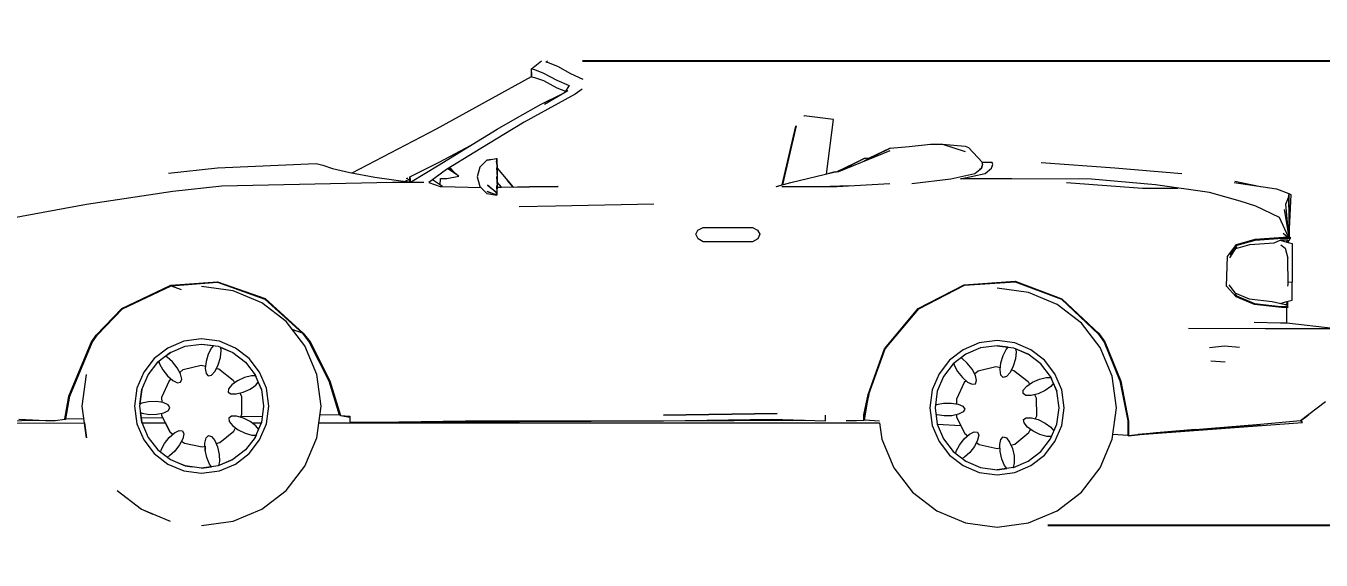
# Model space of a CAD drawing. Header units: millimetres. Extents: x 85290 to 188623, y -54691 to 10726.
# Drawn here: x 97127 to 100822, y -14565 to -13042 of the extents above; entities that cross this region are included whole.
import ezdxf

# ---------------------------------------------------------------- set-up
doc = ezdxf.new("R2010")
doc.units = ezdxf.units.MM
doc.linetypes.add('ELGO_LTYPE0', pattern=[0])
doc.layers.add('AUTO', color=150, linetype='Continuous')
doc.layers.add('RAZMER', color=5, linetype='Continuous')
doc.styles.add('WROMLATS', font='wromlats.shx', dxfattribs={"bigfont": 'bigfont.shx'})
doc.dimstyles.new('juka', dxfattribs={"dimscale": 100, "dimtxt": 2, "dimasz": 2, "dimexe": 1, "dimexo": 1, "dimgap": 1, "dimtad": 1, "dimtoh": 1, "dimdec": 0, "dimzin": 0, "dimdsep": 46, "dimtxsty": 'WROMLATS', "dimblk": 'OBLIQUE', "dimcen": -3, "dimdle": 1, "dimclrd": 256, "dimclre": 256, "dimclrt": 256, "dimadec": 0, "dimazin": 0, "dimtfac": 1, "dimtdec": 0, "dimtix": 1, "dimtmove": 2, "dimatfit": 3, "dimldrblk": 'ORIGIN2', "dimfxl": 1, "dimtvp": 2.5, "dimtolj": 1, "dimtzin": 0, "dimarcsym": 0})

# ---------------------------------------------------------------- blocks, each defined once
blk = doc.blocks.new('a_58')
at = {"color": 0, "linetype": 'ELGO_LTYPE0', "lineweight": 0}
for p, q in [((-144.641494, 142.427543), (-142.118263, 144.467485)), ((-144.641494, 142.427543), (-143.717479, 142.204592)), ((-144.641494, 141.271782), (-144.641494, 142.427543)), ((-144.641494, 141.271782), (-144.641494, 139.919436)), ((-144.641494, 140.027639), (-144.641494, 141.271782)), ((-143.717479, 142.204592), (-140.911197, 141.089848)), ((-142.118263, 144.467485), (-141.575145, 144.843754)), ((-140.911197, 141.089848), (-136.787414, 138.91592)), ((-140.27481, 144.467485), (-139.731788, 144.843754)), ((-139.350795, 144.244534), (-140.27481, 144.467485)), ((-136.544609, 143.129787), (-139.350795, 144.244534)), ((-132.42073, 140.84473), (-136.544609, 143.129787)), ((-174.223899, 123.73184), (-144.641494, 140.027639)), ((-144.641494, 139.919436), (-143.717479, 139.727542)), ((-144.641494, 139.919436), (-144.179534, 139.82344)), ((-143.717479, 139.727542), (-140.911197, 138.768265)), ((-140.911197, 138.768265), (-136.787414, 136.509866)), ((-136.787414, 138.91592), (-133.005809, 137.17725)), ((-133.005809, 137.17725), (-134.364032, 135.11475)), ((-128.639125, 139.061821), (-132.42073, 140.84473)), ((-141.685485, 131.440726), (-135.564518, 134.416312)), ((-140.678978, 131.440726), (-133.350849, 135.704202)), ((-131.125927, 134.496293), (-139.596653, 129.83467)), ((-136.787414, 136.509866), (-134.136104, 135.460842)), ((-128.981971, 136.066899), (-131.125927, 134.496293)), ((-148.990726, 127.271879), (-141.685485, 131.440726)), ((-139.596653, 129.83467), (-146.976089, 125.786527)), ((-155.320453, 123.681937), (-148.990726, 127.271879)), ((-146.976089, 125.786527), (-153.278636, 122.051078)), ((-60.038375, 127.778325), (-59.932899, 127.764848)), ((-50.785255, 126.647268), (-59.89685, 127.810258)), ((-52.98109, 109.722562), (-50.785255, 126.647268)), ((-200.400161, 110.084965), (-174.223899, 123.73184)), ((-164.485549, 118.06514), (-155.320453, 123.681937)), ((-153.278636, 122.051078), (-162.309169, 116.522171)), ((-62.534332, 124.637895), (-66.768837, 106.353519)), ((-66.768837, 106.353519), (-62.534332, 124.637895)), ((-62.392902, 124.669828), (-66.625404, 106.394046)), ((-66.625404, 106.394046), (-62.392902, 124.669828)), ((-173.379802, 113.435062), (-163.429832, 118.712113)), ((-173.379802, 112.551566), (-164.485549, 118.06514)), ((-33.364009, 116.881643), (-49.318218, 110.451468)), ((-41.341209, 113.785062), (-33.168029, 117.804691)), ((-33.168029, 117.804691), (-39.687633, 114.598246)), ((-33.168029, 117.804691), (-27.263927, 118.231546)), ((-27.263927, 118.231546), (-20.694541, 119.015824)), ((-20.694541, 119.015824), (-16.940593, 119.015824)), ((-16.940593, 119.015824), (-9.902, 118.389945)), ((-16.940593, 119.015824), (-9.902, 116.755569)), ((-9.902, 118.389945), (-8.889675, 117.953323)), ((-8.889675, 117.953323), (-4.494762, 113.327836)), ((-242.235088, 111.677445), (-211.655235, 112.974613)), ((-211.655235, 112.974613), (-209.549999, 112.428519)), ((-182.485103, 108.801761), (-173.379802, 113.435062)), ((-162.309169, 116.522171), (-171.126842, 111.115629)), ((-158.582496, 114.044144), (-160.780715, 111.845609)), ((-157.116127, 114.254886), (-158.582496, 114.044144)), ((-158.47578, 114.044144), (-155.576515, 114.493558)), ((-155.576515, 114.493558), (-155.676364, 114.446488)), ((-155.676364, 114.446488), (-155.426788, 113.736429)), ((-155.426788, 113.736429), (-155.627536, 113.695707)), ((-155.627536, 113.695707), (-155.390644, 111.667972)), ((-155.576515, 114.493558), (-155.476093, 114.493558)), ((-155.476093, 114.493558), (-155.426788, 113.736429)), ((-155.426788, 113.736429), (-155.390644, 111.667972)), ((-49.903488, 110.368656), (-41.341209, 114.512992)), ((-41.341209, 114.512992), (-48.852729, 110.639066)), ((-40.556812, 114.574906), (-41.341209, 114.512992)), ((-39.687633, 114.598246), (-40.556812, 114.574906)), ((-4.739093, 113.327836), (-4.467582, 112.703226)), ((-1.504516, 113.327836), (-4.739093, 113.327836)), ((-1.504516, 113.327836), (-1.494598, 113.321293)), ((-1.3525, 112.703226), (-1.504516, 113.327836)), ((13.727093, 113.327836), (36.570454, 111.653128)), ((-257.484245, 110.037796), (-242.235088, 111.677445)), ((-209.549999, 112.428519), (-206.54335, 111.430179)), ((-206.54335, 111.430179), (-201.173305, 110.235355)), ((-201.173305, 110.235355), (-193.419361, 108.726761)), ((-193.419361, 108.726761), (-182.267761, 107.23262)), ((-182.574844, 107.273734), (-182.485103, 108.801761)), ((-182.485103, 108.801761), (-182.241535, 107.229105)), ((-182.241535, 107.229105), (-173.379802, 112.551566)), ((-171.126842, 111.115629), (-176.574802, 107.070804)), ((-171.000957, 108.286722), (-167.307376, 109.082816)), ((-167.307376, 109.082816), (-170.723819, 111.362699)), ((-170.333385, 111.602152), (-168.009948, 109.684964)), ((-170.105361, 111.741995), (-168.492221, 110.082913)), ((-168.009948, 109.684964), (-167.882633, 109.466703)), ((-160.780715, 111.845609), (-161.585235, 108.842387)), ((-161.585235, 108.842387), (-160.780715, 105.839066)), ((-155.390644, 111.667972), (-155.591678, 111.644437)), ((-155.591678, 111.644437), (-155.377483, 108.842387)), ((-155.578613, 108.842387), (-155.390644, 106.016702)), ((-155.377483, 108.842387), (-155.578613, 108.842387)), ((-155.390644, 111.667972), (-155.377483, 108.842387)), ((-155.390644, 111.550394), (-150.343895, 105.642093)), ((-155.377483, 108.842387), (-155.390644, 106.016702)), ((-64.060783, 107.119437), (-50.726032, 110.252347)), ((-50.726032, 110.252347), (-52.98109, 109.722562)), ((-49.318218, 110.451468), (-50.726032, 110.252347)), ((-50.726032, 110.252347), (-49.903488, 110.368656)), ((-14.394378, 108.266703), (-6.853961, 109.910355)), ((-11.382103, 108.266703), (-3.668117, 109.910355)), ((-6.853961, 109.910355), (-4.796218, 111.522953)), ((-4.796218, 111.522953), (-5.482101, 110.985453)), ((-4.467582, 112.703226), (-4.796218, 111.522953)), ((-4.796218, 111.522953), (-4.585075, 112.281058)), ((-3.668117, 109.910355), (-1.688671, 111.522953)), ((-1.688671, 111.522953), (-1.3525, 112.703226)), ((-1.474475, 112.274906), (-1.3525, 112.703226)), ((36.570454, 111.653128), (57.451535, 109.906449)), ((-256.196785, 104.43057), (-240.947628, 106.070218)), ((-240.947628, 106.070218), (-187.907409, 107.229105)), ((-187.907409, 107.229105), (-178.144168, 107.229105)), ((-183.934593, 107.455961), (-182.520198, 108.20391)), ((-183.718299, 107.426957), (-183.71725, 107.570902)), ((-183.410263, 107.385648), (-183.408165, 107.734281)), ((-183.405017, 108.265433), (-183.403968, 108.445902)), ((-183.403968, 108.445902), (-183.084678, 108.441019)), ((-183.403968, 108.445902), (-183.377647, 108.445902)), ((-176.574802, 107.070804), (-173.112964, 105.873148)), ((-172.363472, 105.873148), (-175.409221, 107.936234)), ((-173.112964, 105.873148), (-172.363472, 105.873148)), ((-173.042011, 106.332816), (-172.912311, 108.286722)), ((-172.912311, 108.286722), (-171.000957, 108.286722)), ((-172.363472, 105.873148), (-160.469627, 105.527933)), ((-160.780715, 105.839066), (-158.582496, 103.640531)), ((-158.397102, 106.24141), (-155.426788, 103.948246)), ((-155.627536, 103.988968), (-158.397102, 106.24141)), ((-155.591678, 106.040238), (-155.426788, 103.948246)), ((-155.390644, 106.016702), (-155.591678, 106.040238)), ((-155.390644, 106.016702), (-155.426788, 103.948246)), ((-136.361122, 105.825394), (-155.398368, 105.575882)), ((-155.398368, 105.575882), (-154.040145, 105.593656)), ((-154.040145, 105.593656), (-155.385303, 107.168656)), ((-150.343895, 105.642093), (-152.089119, 107.685453)), ((-150.343895, 105.642093), (-145.261573, 105.708695)), ((-145.265197, 105.708695), (-136.561489, 105.825394)), ((-136.561489, 105.825394), (-145.260524, 105.708792)), ((-136.561489, 105.825394), (-136.361122, 105.825394)), ((-68.636131, 105.825394), (-64.060783, 107.119437)), ((-68.419456, 105.886722), (-66.768837, 106.353519)), ((-66.872406, 105.825394), (-49.752521, 105.825394)), ((-45.825481, 106.065043), (-51.901435, 105.825394)), ((-51.901435, 105.825394), (-51.157665, 105.854691)), ((-49.752521, 105.825394), (-33.341312, 106.826956)), ((-26.509952, 106.826956), (-14.394378, 108.266703)), ((4.57573, 108.266703), (-11.382103, 108.266703)), ((29.352665, 108.104496), (4.57573, 108.266703)), ((21.581364, 107.095023), (45.191002, 105.348343)), ((49.258519, 106.357816), (29.352665, 108.104496)), ((45.191002, 105.348343), (56.194687, 105.348343)), ((66.033555, 103.962894), (49.258519, 106.357816)), ((73.676873, 107.073539), (86.837197, 105.099027)), ((73.93694, 107.511429), (81.863022, 105.845316)), ((86.837197, 105.099027), (90.677643, 103.664457)), ((-282.984924, 100.394046), (-256.196785, 104.43057)), ((-158.582496, 103.640531), (-155.476093, 103.191117)), ((-158.43029, 104.337406), (-155.676364, 103.238187)), ((-155.476093, 103.191117), (-158.43029, 104.337406)), ((-155.576515, 103.191117), (-155.751323, 103.23096)), ((-155.676364, 103.238187), (-155.476093, 103.191117)), ((-155.426788, 103.948246), (-155.627536, 103.988968)), ((-155.476093, 103.191117), (-155.627536, 103.988968)), ((-155.476093, 103.191117), (-155.576515, 103.191117)), ((-155.426788, 103.948246), (-155.476093, 103.191117)), ((75.613595, 101.330667), (66.033555, 103.962894)), ((80.453015, 99.772171), (75.613595, 101.330667)), ((89.785099, 100.321488), (90.546608, 102.421878)), ((90.546608, 102.421878), (90.781975, 103.570706)), ((90.546608, 102.421878), (90.761948, 90.141019)), ((90.677643, 103.664457), (91.261769, 103.316605)), ((90.781975, 103.570706), (90.682316, 103.660257)), ((90.769101, 90.141019), (90.781975, 103.570706)), ((91.261769, 103.316605), (90.771771, 92.685062)), ((-306.011962, 96.137406), (-282.984924, 100.394046)), ((-148.466205, 99.611917), (-137.177562, 99.846097)), ((-137.177562, 99.846097), (-106.665802, 100.461234)), ((87.822056, 96.216995), (80.453015, 99.772171)), ((89.276028, 98.734476), (90.713215, 90.141019)), ((90.73782, 90.141019), (89.785099, 100.321488)), ((-92.957592, 92.265238), (-91.356468, 93.100589)), ((-91.356468, 93.100589), (-75.965786, 93.100589)), ((-75.965786, 93.100589), (-74.43428, 92.265238)), ((90.615368, 90.141019), (87.822056, 96.216995)), ((-93.653678, 91.012308), (-92.957592, 92.265238)), ((-92.887973, 89.62012), (-93.653678, 91.012308)), ((-91.356468, 88.66846), (-92.887973, 89.62012)), ((-75.965786, 88.66846), (-91.356468, 88.66846)), ((-74.364757, 89.62012), (-75.965786, 88.66846)), ((-74.43428, 92.265238), (-73.738193, 91.012308)), ((-73.738193, 91.012308), (-74.364757, 89.62012)), ((74.460793, 87.83516), (80.214978, 89.449124)), ((74.603081, 87.571), (80.181694, 89.135745)), ((80.181694, 89.135745), (88.774014, 89.806644)), ((80.214978, 89.449124), (89.077569, 90.141019)), ((86.083222, 88.35762), (88.167477, 89.227836)), ((88.028336, 89.16973), (90.089894, 88.534867)), ((88.167477, 89.227836), (90.430928, 89.227836)), ((88.774014, 89.806644), (90.769101, 89.806644)), ((88.884259, 91.299711), (90.347004, 90.141019)), ((89.077569, 90.141019), (91.135502, 90.141019)), ((90.55996, 88.929105), (89.84356, 88.610746)), ((89.8592, 88.61768), (89.893151, 88.595413)), ((90.07864, 88.538285), (90.07864, 88.715141)), ((90.769101, 89.806644), (90.545083, 89.984086)), ((91.130448, 89.815238), (90.55996, 88.929105)), ((90.620709, 88.397855), (90.704728, 89.154105)), ((91.135502, 90.141019), (91.130448, 89.815238)), ((71.61932, 84.051663), (74.460793, 87.83516)), ((72.333336, 83.645609), (74.526597, 87.113968)), ((72.410012, 84.650882), (74.603081, 87.571)), ((74.183274, 86.571098), (78.578091, 87.782035)), ((78.578091, 87.782035), (86.083222, 88.35762)), ((88.219548, 87.723637), (89.502144, 86.635941)), ((89.502144, 86.635941), (90.37056, 83.576371)), ((90.089894, 88.534867), (91.777039, 88.099417)), ((91.777039, 88.099417), (91.777039, 76.145315)), ((71.291256, 74.919829), (71.61932, 84.051663)), ((90.37056, 83.576371), (90.355874, 83.911136)), ((90.452481, 75.366506), (90.37056, 83.576371)), ((-271.995353, 67.952544), (-256.764698, 75.186819)), ((-271.995353, 67.937014), (-256.764698, 75.171292)), ((-271.810913, 67.84102), (-256.692123, 75.022075)), ((-256.764698, 75.186819), (-242.263507, 76.250786)), ((-256.764698, 75.171292), (-242.263507, 76.235256)), ((-256.692123, 75.022075), (-242.297554, 76.078227)), ((-256.692123, 75.022075), (-253.572368, 73.891506)), ((-237.378406, 73.426566), (-247.205066, 74.747268)), ((-242.297554, 76.078227), (-227.571582, 70.887014)), ((-242.263507, 76.250786), (-227.428436, 71.021193)), ((-242.263507, 76.235256), (-227.428436, 71.005666)), ((-228.478336, 69.676078), (-237.378406, 73.426566)), ((-24.457836, 67.931643), (-10.212039, 75.295708)), ((-24.321937, 67.844242), (-10.156154, 75.166899)), ((-10.212039, 75.295708), (5.637646, 76.383794)), ((-10.156154, 75.166899), (5.604554, 76.248929)), ((9.826756, 72.916606), (0, 74.237308)), ((5.604554, 76.248929), (20.075226, 70.881352)), ((5.637646, 76.383794), (20.189953, 70.98594)), ((18.726826, 69.166118), (9.826756, 72.916606)), ((74.295712, 71.611917), (71.291256, 74.919829)), ((72.029496, 75.274417), (74.360562, 72.241995)), ((73.885537, 72.456643), (74.44315, 71.842778)), ((73.94209, 72.786528), (78.398324, 70.964751)), ((90.355874, 74.840823), (90.452481, 75.366506)), ((91.777039, 76.145315), (90.4459, 76.020316)), ((91.777039, 70.573539), (91.777039, 76.145315)), ((-220.961761, 63.871587), (-228.478336, 69.676078)), ((-227.571582, 70.887014), (-215.879535, 60.231742)), ((-227.428436, 71.021193), (-215.649795, 60.287014)), ((-227.428436, 71.005666), (-215.649795, 60.271487)), ((26.243496, 63.361722), (18.726826, 69.166118)), ((20.075226, 70.881352), (31.520844, 59.980569)), ((20.189953, 70.98594), (31.700135, 60.023538)), ((80.023766, 69.231546), (74.295712, 71.611917)), ((74.44315, 71.842778), (79.996396, 69.535062)), ((78.398324, 70.964751), (85.492611, 70.125687)), ((79.996396, 69.535062), (88.083458, 68.557132)), ((88.365174, 68.222854), (80.023766, 69.231546)), ((85.492611, 70.125687), (89.627362, 69.135258)), ((87.987519, 69.528032), (90.089894, 70.138088)), ((88.083458, 68.557132), (90.07864, 68.557132)), ((89.599038, 69.141996), (89.9086, 69.135356)), ((89.621354, 69.136721), (89.686966, 69.135258)), ((89.9086, 69.135356), (90.113068, 69.126079)), ((90.07864, 68.557132), (90.07864, 68.547172)), ((90.089894, 70.138088), (91.777039, 70.573539)), ((90.113068, 69.126079), (90.146256, 70.152641)), ((90.113068, 69.126079), (90.423108, 68.222854)), ((90.423108, 68.212894), (90.423108, 70.224124)), ((-279.95634, 59.696391), (-271.995353, 67.952544)), ((-279.95634, 59.680861), (-271.995353, 67.937014)), ((-279.713439, 59.64551), (-271.810913, 67.84102)), ((-34.930706, 55.413383), (-24.457836, 67.931643)), ((-34.735965, 55.396292), (-24.321937, 67.844242)), ((90.423108, 68.222854), (88.365174, 68.222854)), ((90.07864, 63.391116), (90.07864, 68.222854)), ((90.41977, 68.222854), (90.423108, 68.212894)), ((-215.157222, 56.35508), (-220.961761, 63.871587)), ((-215.879535, 60.231742), (-219.033622, 61.374808)), ((32.04794, 55.845219), (26.243496, 63.361722)), ((31.700135, 60.023538), (31.152344, 60.545415)), ((59.490204, 61.870706), (83.322907, 61.707816)), ((88.083458, 63.391116), (79.925824, 63.5501)), ((83.322907, 61.707816), (104.451943, 61.707816)), ((90.07864, 63.391116), (88.083458, 63.391116)), ((104.451943, 61.707816), (90.07864, 63.391116)), ((-288.481998, 40.661431), (-281.519603, 57.393557)), ((-288.481998, 40.645904), (-281.519603, 57.37803)), ((-288.176345, 40.750492), (-281.265068, 57.359573)), ((-281.519603, 57.393557), (-279.95634, 59.696391)), ((-281.519603, 57.37803), (-279.95634, 59.680861)), ((-281.265068, 57.359573), (-279.713439, 59.64551)), ((-252.745533, 57.740727), (-257.727813, 55.636332)), ((-247.205066, 58.486331), (-252.745533, 57.740727)), ((-252.32563, 56.204105), (-247.205066, 56.893364)), ((-241.665267, 57.740727), (-247.205066, 58.486331)), ((-247.205066, 56.893364), (-242.084312, 56.204105)), ((-247.205066, 56.893364), (-243.544673, 56.400588)), ((-243.544673, 56.400588), (-244.163703, 55.707425)), ((-236.682224, 55.636332), (-241.665267, 57.740727)), ((-215.879535, 60.231742), (-213.731002, 57.49932)), ((-215.649795, 60.287014), (-213.485336, 57.534379)), ((-215.649795, 60.271487), (-213.485336, 57.518754)), ((-211.406612, 47.45518), (-215.157222, 56.35508)), ((-213.731002, 57.49932), (-207.698726, 45.50401)), ((-213.485336, 57.534379), (-207.408428, 45.450199)), ((-213.485336, 57.518754), (-207.408428, 45.434672)), ((-5.54037, 57.230765), (-10.522651, 55.126468)), ((0, 57.97647), (-5.54037, 57.230765)), ((0, 56.383401), (-5.120468, 55.694145)), ((5.540753, 57.230765), (0, 57.97647)), ((3.476143, 55.915532), (0, 56.383401)), ((0, 56.383401), (5.120564, 55.694145)), ((10.523034, 55.126468), (5.540753, 57.230765)), ((31.520844, 59.980569), (33.299828, 57.52686)), ((31.700135, 60.023538), (33.489228, 57.556057)), ((33.299828, 57.52686), (38.219262, 45.414454)), ((33.489228, 57.556057), (38.436413, 45.375198)), ((-261.950016, 52.373442), (-265.212917, 48.151273)), ((-257.727813, 55.636332), (-261.950016, 52.373442)), ((-256.924152, 54.26094), (-260.823535, 51.246977)), ((-258.428001, 53.098637), (-256.924152, 54.26094)), ((-257.898521, 52.841801), (-258.428001, 53.098637)), ((-256.26955, 51.412696), (-257.898521, 52.841801)), ((-256.924152, 54.26094), (-252.32563, 56.204105)), ((-245.158195, 53.753129), (-245.841217, 51.473052)), ((-244.163703, 55.707425), (-245.158195, 53.753129)), ((-242.084312, 56.204105), (-237.485981, 54.26094)), ((-242.01374, 50.464845), (-241.330623, 52.744827)), ((-241.330623, 52.744827), (-241.094303, 54.89893)), ((-241.247081, 55.850199), (-238.062286, 54.504496)), ((-241.094303, 54.89893), (-241.247081, 55.850199)), ((-237.485981, 54.26094), (-233.586502, 51.246977)), ((-232.460022, 52.373442), (-236.682224, 55.636332)), ((-229.197025, 48.151273), (-232.460022, 52.373442)), ((-40.036296, 41.227836), (-34.930706, 55.413383)), ((-39.813327, 41.290337), (-34.735965, 55.396292)), ((-10.522651, 55.126468), (-14.744854, 51.86348)), ((-9.71899, 53.751078), (-13.618373, 50.737113)), ((-10.857296, 52.379692), (-11.248016, 52.569241)), ((-9.22842, 50.950587), (-10.857296, 52.379692)), ((-5.120468, 55.694145), (-9.71899, 53.751078)), ((1.200009, 51.010943), (1.88303, 53.290922)), ((1.88303, 53.290922), (2.877522, 55.245316)), ((2.877522, 55.245316), (3.476143, 55.915532)), ((5.120564, 55.694145), (9.718991, 53.751078)), ((5.946923, 54.436723), (5.710602, 52.282718)), ((5.79052, 55.411235), (5.946923, 54.436723)), ((9.718991, 53.751078), (5.79052, 55.411235)), ((13.61847, 50.737113), (9.718991, 53.751078)), ((14.745141, 51.86348), (10.523034, 55.126468)), ((35.79855, 46.94522), (32.04794, 55.845219)), ((66.012192, 55.841702), (70.668507, 56.305081)), ((70.668507, 56.305081), (75.324727, 55.942095)), ((-263.837623, 47.347564), (-260.823535, 51.246977)), ((-260.823535, 51.246977), (-260.489273, 51.505375)), ((-260.489273, 51.505375), (-260.321426, 50.791216)), ((-260.321426, 50.791216), (-259.291076, 48.855669)), ((-259.291076, 48.855669), (-257.814979, 46.98838)), ((-254.793739, 49.545413), (-256.26955, 51.412696)), ((-253.763103, 47.609866), (-254.793739, 49.545413)), ((-254.016685, 48.086137), (-252.892589, 49.010158)), ((-252.892589, 49.010158), (-247.393989, 50.35137)), ((-247.393989, 50.35137), (-245.996952, 50.0543)), ((-245.841217, 51.473052), (-246.077632, 49.319047)), ((-246.077632, 49.319047), (-245.820522, 47.717583)), ((-244.117069, 47.26885), (-243.008232, 48.51045)), ((-243.008232, 48.51045), (-242.01374, 50.464845)), ((-242.59119, 49.329984), (-241.857814, 49.174029)), ((-241.857814, 49.174029), (-237.380886, 45.711231)), ((-233.586502, 51.246977), (-230.572509, 47.347564)), ((-14.744854, 51.86348), (-18.007755, 47.641313)), ((-13.618373, 50.737113), (-16.632461, 46.8377)), ((-13.413429, 50.895608), (-13.280201, 50.329107)), ((-13.280201, 50.329107), (-12.24966, 48.39356)), ((-12.24966, 48.39356), (-10.773754, 46.526271)), ((-7.752418, 49.083305), (-9.22842, 50.950587)), ((-6.721878, 47.147662), (-7.752418, 49.083305)), ((-6.97546, 47.623927), (-5.851364, 48.548049)), ((-5.851364, 48.548049), (-0.352764, 49.889261)), ((-0.352764, 49.889261), (1.044369, 49.592191)), ((0.963593, 48.856938), (1.200009, 51.010943)), ((1.220704, 47.255373), (0.963593, 48.856938)), ((5.027485, 50.002736), (4.033089, 48.048342)), ((4.450036, 48.867876), (5.183316, 48.71192)), ((5.710602, 52.282718), (5.027485, 50.002736)), ((5.183316, 48.71192), (9.660435, 45.249123)), ((16.632462, 46.8377), (13.61847, 50.737113)), ((18.008137, 47.641313), (14.745141, 51.86348)), ((66.434765, 51.68975), (70.912934, 51.414263)), ((-284.324073, 37.62852), (-283.003425, 47.454983)), ((-265.212917, 48.151273), (-267.317295, 43.169046)), ((-265.780735, 42.74922), (-263.837623, 47.347564)), ((-257.264804, 45.416022), (-259.644603, 40.280766)), ((-257.814979, 46.98838), (-256.186008, 45.559281)), ((-256.623554, 45.943165), (-257.264804, 45.416022)), ((-256.186008, 45.559281), (-254.726696, 44.851369)), ((-254.726696, 44.851369), (-253.726005, 45.004791)), ((-253.38211, 45.989359), (-253.763103, 47.609866)), ((-253.726005, 45.004791), (-253.38211, 45.989359)), ((-245.820522, 47.717583), (-245.120811, 46.985841)), ((-245.120811, 46.985841), (-244.117069, 47.26885)), ((-236.046886, 45.47891), (-237.827587, 44.244147)), ((-237.380886, 45.711231), (-236.95116, 44.851858)), ((-233.877944, 46.459282), (-236.046886, 45.47891)), ((-231.750583, 46.990919), (-233.877944, 46.459282)), ((-230.414104, 46.972955), (-231.750583, 46.990919)), ((-230.572509, 47.347564), (-230.301761, 46.707034)), ((-228.629303, 42.74922), (-230.572509, 47.347564)), ((-230.572509, 47.347564), (-230.414104, 46.972955)), ((-230.347061, 44.143951), (-229.597663, 45.040924)), ((-229.692554, 45.265335), (-228.629303, 42.74922)), ((-229.597663, 45.040924), (-228.629303, 42.74922)), ((-227.092647, 43.169046), (-229.197025, 48.151273)), ((-210.085964, 37.628615), (-211.406612, 47.45518)), ((-207.698726, 45.50401), (-204.409027, 34.855372)), ((-207.408428, 45.450199), (-204.094219, 34.722758)), ((-207.408428, 45.450199), (-204.134464, 34.852833)), ((-207.408428, 45.434672), (-204.094219, 34.707231)), ((-18.007755, 47.641313), (-20.112133, 42.659182)), ((-16.632461, 46.8377), (-18.575477, 42.239261)), ((-10.223579, 44.953811), (-12.603378, 39.818555)), ((-10.773754, 46.526271), (-9.144783, 45.097172)), ((-9.582328, 45.480961), (-10.223579, 44.953811)), ((-9.144783, 45.097172), (-7.68547, 44.38926)), ((-7.68547, 44.38926), (-6.684684, 44.542676)), ((-6.340885, 45.527154), (-6.721878, 47.147662)), ((-6.684684, 44.542676), (-6.340885, 45.527154)), ((1.92051, 46.523732), (1.220704, 47.255373)), ((2.924252, 46.806741), (1.92051, 46.523732)), ((4.033089, 48.048342), (2.924252, 46.806741)), ((9.213639, 43.781936), (10.994435, 45.016802)), ((9.660435, 45.249123), (10.090065, 44.389749)), ((10.994435, 45.016802), (13.163281, 45.997071)), ((13.163281, 45.997071), (15.290738, 46.528715)), ((15.290738, 46.528715), (16.771698, 46.508891)), ((16.632462, 46.8377), (16.938305, 46.114552)), ((18.57586, 42.239261), (16.632462, 46.8377)), ((16.771698, 46.508891), (16.632462, 46.8377)), ((17.539025, 44.69297), (16.69426, 43.681741)), ((17.395401, 45.033014), (18.57586, 42.239261)), ((18.57586, 42.239261), (17.539025, 44.69297)), ((20.112515, 42.659182), (18.008137, 47.641313)), ((37.119198, 37.118751), (35.79855, 46.94522)), ((38.219262, 45.414454), (40.643406, 33.073735)), ((38.436413, 45.375198), (40.874196, 32.96485)), ((-289.738655, 33.516801), (-288.481998, 40.661431)), ((-288.481998, 40.645904), (-289.738655, 33.501274)), ((-289.712238, 33.652055), (-288.481998, 40.645904)), ((-289.423942, 33.658302), (-288.176345, 40.750492)), ((-267.317295, 43.169046), (-268.062973, 37.628615)), ((-265.780735, 42.74922), (-266.47005, 37.628615)), ((-266.385746, 38.254398), (-265.780735, 42.74922)), ((-259.644603, 40.280766), (-259.622001, 38.762111)), ((-238.867569, 42.999417), (-238.960742, 41.991312)), ((-238.960742, 41.991312), (-238.088703, 41.419435)), ((-237.827587, 44.244147), (-238.867569, 42.999417)), ((-238.088703, 41.419435), (-236.424064, 41.397172)), ((-236.424064, 41.397172), (-234.296703, 41.92881)), ((-235.357093, 41.663772), (-234.849643, 40.648931)), ((-234.849643, 40.648931), (-234.765625, 34.989649)), ((-234.296703, 41.92881), (-232.127857, 42.909181)), ((-232.127857, 42.909181), (-230.347061, 44.143951)), ((-228.629303, 42.74922), (-227.939987, 37.628615)), ((-226.346969, 37.628615), (-227.092647, 43.169046)), ((-41.367244, 34.874708), (-40.036296, 41.227836)), ((-39.813327, 41.290337), (-41.136455, 34.972853)), ((-41.136455, 33.334083), (-39.813327, 41.290337)), ((-41.136455, 33.334083), (-39.813327, 41.288674)), ((-20.112133, 42.659182), (-20.857811, 37.118656)), ((-18.575477, 42.239261), (-19.264793, 37.118656)), ((8.080483, 41.529203), (8.173657, 42.537308)), ((8.952523, 40.957326), (8.080483, 41.529203)), ((8.173657, 42.537308), (9.213639, 43.781936)), ((10.617161, 40.935064), (8.952523, 40.957326)), ((12.744523, 41.466701), (10.617161, 40.935064)), ((11.684132, 41.201663), (12.191582, 40.186823)), ((14.913464, 42.446977), (12.744523, 41.466701)), ((16.69426, 43.681741), (14.913464, 42.446977)), ((19.265175, 37.118656), (18.57586, 42.239261)), ((20.858193, 37.118656), (20.112515, 42.659182)), ((-283.003425, 27.802056), (-284.324073, 37.62852)), ((-268.062973, 37.628615), (-267.317295, 32.088089)), ((-266.47005, 37.628615), (-265.780735, 32.50801)), ((-265.834999, 38.536525), (-266.385746, 38.254398)), ((-263.713359, 38.977349), (-265.834999, 38.536525)), ((-261.333847, 39.032227), (-263.713359, 38.977349)), ((-259.167766, 38.69043), (-261.333847, 39.032227)), ((-257.644271, 38.019532), (-259.167766, 38.69043)), ((-258.988189, 35.521388), (-257.544612, 36.260844)), ((-257.064914, 37.152344), (-257.644271, 38.019532)), ((-257.544612, 36.260844), (-257.064914, 37.152344)), ((-227.939987, 37.628615), (-228.629303, 32.50801)), ((-227.092647, 32.088089), (-226.346969, 37.628615)), ((-211.406612, 27.802152), (-210.085964, 37.628615)), ((-20.857811, 37.118656), (-20.112133, 31.578225)), ((-19.264793, 37.118656), (-18.575477, 31.99805)), ((-19.16151, 37.88594), (-18.793678, 38.074321)), ((-18.793678, 38.074321), (-16.672039, 38.515139)), ((-16.672039, 38.515139), (-14.292621, 38.570118)), ((-14.292621, 38.570118), (-12.126541, 38.228321)), ((-12.603378, 39.818555), (-12.580776, 38.300002)), ((-12.126541, 38.228321), (-10.603046, 37.557328)), ((-10.603046, 37.557328), (-10.023689, 36.690235)), ((-10.023689, 36.690235), (-10.503387, 35.798735)), ((12.191582, 40.186823), (12.275601, 34.52754)), ((18.57586, 31.99805), (19.265175, 37.118656)), ((20.112515, 31.578225), (20.858193, 37.118656)), ((35.79855, 27.292288), (37.119198, 37.118751)), ((102.091885, 38.980276), (94.351006, 33.02598)), ((-295.47491, 33.144927), (-350.089263, 32.345706)), ((-350.089263, 32.345706), (-283.616924, 32.366312)), ((-303.992271, 33.603615), (-295.47491, 33.144927)), ((-295.755958, 33.160061), (-295.47491, 33.144927)), ((-295.47491, 33.144927), (-292.715549, 33.146388)), ((-292.715549, 33.146388), (-289.738655, 33.516801)), ((-289.738655, 33.501274), (-289.423942, 33.658302)), ((-289.738655, 33.516801), (-289.735698, 33.518166)), ((-289.714813, 33.652055), (-289.712238, 33.652055)), ((-289.423942, 33.658302), (-283.801078, 33.737505)), ((-283.616924, 32.366312), (-283.003425, 27.802056)), ((-266.197776, 35.606349), (-265.655422, 35.367483)), ((-265.780735, 32.50801), (-266.197776, 35.606349)), ((-265.979957, 33.988381), (-259.291076, 34.082622)), ((-265.780735, 32.50801), (-263.837623, 27.909571)), ((-265.723228, 32.371783), (-258.436965, 32.374025)), ((-265.655422, 35.367483), (-263.489437, 35.025591)), ((-263.489437, 35.025591), (-261.109924, 35.08057)), ((-261.109924, 35.08057), (-258.988189, 35.521388)), ((-259.560489, 34.621489), (-259.572124, 35.400099)), ((-257.029438, 29.559183), (-259.560489, 34.621489)), ((-258.436965, 32.374025), (-257.029438, 29.559183)), ((-237.936306, 34.446782), (-238.770961, 33.873832)), ((-238.770961, 33.873832), (-238.652992, 32.837701)), ((-238.652992, 32.837701), (-237.605667, 31.543654)), ((-236.314296, 34.44317), (-237.936306, 34.446782)), ((-234.226226, 33.86358), (-236.314296, 34.44317)), ((-234.765625, 34.989649), (-235.166549, 34.124613)), ((-235.027694, 34.424222), (-228.358745, 34.518165)), ((-232.085609, 32.822955), (-234.226226, 33.86358)), ((-230.316543, 31.527251), (-232.085609, 32.822955)), ((-231.484031, 32.382328), (-228.682136, 32.383204)), ((-230.572509, 27.909571), (-228.629303, 32.50801)), ((-228.629303, 32.50801), (-229.480361, 30.494046)), ((-228.682136, 32.383204), (-229.480361, 30.494046)), ((-210.790157, 32.388771), (-36.490726, 32.442385)), ((-204.409027, 34.855372), (-210.470104, 34.770024)), ((-204.094219, 34.707231), (-204.409027, 34.855372)), ((-204.134464, 34.852833), (-204.139232, 34.852833)), ((-204.094219, 34.722758), (-201.117229, 34.436137)), ((-204.094219, 34.707231), (-201.117229, 34.159869)), ((-201.117229, 34.436137), (-201.117229, 32.713872)), ((-201.117229, 32.713872), (-192.864418, 32.642287)), ((-192.864418, 32.642287), (-59.402084, 33.250785)), ((-192.864418, 32.642287), (-165.184783, 33.079493)), ((-165.184783, 33.079493), (-103.708744, 33.079493)), ((-68.326854, 35.272855), (-103.708744, 34.802348)), ((-103.708744, 34.802348), (-69.309234, 35.272855)), ((-103.708744, 33.079493), (-69.941234, 33.54922)), ((-103.708744, 33.079493), (-59.67884, 33.258599)), ((-103.706169, 34.802348), (-68.326854, 35.272855)), ((-69.941234, 33.54922), (-53.351974, 33.079493)), ((-69.309234, 35.272855), (-68.326854, 35.272855)), ((-53.351974, 33.079493), (-53.351974, 34.802348)), ((-46.843242, 33.11348), (-43.629264, 33.129299)), ((-43.629264, 33.129299), (-41.367244, 33.226568)), ((-41.367244, 33.226568), (-41.37144, 33.226466)), ((-41.367244, 33.226568), (-41.367244, 34.874708)), ((-41.136455, 33.334083), (-41.367244, 33.226568)), ((-41.136455, 34.972853), (-41.136455, 33.334083)), ((-41.136455, 33.334083), (-36.573791, 33.062893)), ((-36.490726, 32.442385), (-35.798454, 27.292091)), ((-18.614292, 34.905279), (-18.989086, 35.070414)), ((-16.448211, 34.563482), (-18.614292, 34.905279)), ((-14.068698, 34.618461), (-16.448211, 34.563482)), ((-11.947059, 35.059279), (-14.068698, 34.618461)), ((-12.519264, 34.15938), (-12.530899, 34.93799)), ((-9.988212, 29.097074), (-12.519264, 34.15938)), ((-10.503387, 35.798735), (-11.947059, 35.059279)), ((8.270264, 33.411622), (9.10492, 33.984673)), ((8.388329, 32.375491), (8.270264, 33.411622)), ((9.435559, 31.081546), (8.388329, 32.375491)), ((9.10492, 33.984673), (10.726929, 33.981055)), ((10.726929, 33.981055), (12.815094, 33.401466)), ((12.275601, 34.52754), (11.874676, 33.662504)), ((12.815094, 33.401466), (14.955616, 32.360846)), ((14.955616, 32.360846), (16.724682, 31.065142)), ((40.643406, 33.073735), (40.643406, 28.47383)), ((40.874196, 32.96485), (40.874196, 28.338969)), ((42.924118, 28.642386), (94.894124, 32.482916)), ((94.351006, 33.02598), (81.890011, 31.920022)), ((94.327832, 33.024025), (94.351006, 33.02598)), ((94.351006, 33.02598), (94.328785, 33.024127)), ((94.350052, 33.025885), (94.351006, 33.02598)), ((94.351006, 33.02598), (96.931363, 35.010845)), ((94.351006, 33.02598), (96.286297, 34.514654)), ((94.894124, 32.482916), (94.351006, 33.02598)), ((-267.317295, 32.088089), (-265.212917, 27.105862)), ((-257.268619, 27.857232), (-255.633449, 29.318363)), ((-257.029438, 29.559183), (-256.136703, 28.868658)), ((-255.633449, 29.318363), (-254.149913, 30.073637)), ((-254.149913, 30.073637), (-253.111839, 29.973638)), ((-253.111839, 29.973638), (-252.724933, 29.03809)), ((-252.724933, 29.03809), (-253.065776, 27.452249)), ((-245.829296, 27.744729), (-245.091915, 28.482032)), ((-245.091915, 28.482032), (-244.12384, 28.185553)), ((-244.12384, 28.185553), (-243.116951, 26.91387)), ((-241.517543, 26.260257), (-237.145423, 29.854495)), ((-237.605667, 31.543654), (-235.836601, 30.247951)), ((-237.145423, 29.854495), (-236.677646, 30.863869)), ((-235.836601, 30.247951), (-233.695983, 29.207325)), ((-233.695983, 29.207325), (-231.608104, 28.627837)), ((-231.608104, 28.627837), (-230.27029, 28.624809)), ((-230.27029, 28.624809), (-230.572509, 27.909571)), ((-229.480361, 30.494046), (-230.316543, 31.527251)), ((-229.197025, 27.105862), (-227.092647, 32.088089)), ((-20.112133, 31.578225), (-18.007755, 26.595998)), ((-18.575477, 31.99805), (-16.632461, 27.399612)), ((-18.573474, 31.993169), (-11.217689, 31.555963)), ((-11.217689, 31.555963), (-9.988212, 29.097074)), ((-10.227489, 27.395022), (-8.592128, 28.856158)), ((-9.988212, 29.097074), (-9.095382, 28.406549)), ((-8.592128, 28.856158), (-7.108688, 29.611528)), ((-7.108688, 29.611528), (-6.070709, 29.511428)), ((-6.070709, 29.511428), (-5.683708, 28.57588)), ((-5.683708, 28.57588), (-6.024456, 26.99014)), ((5.523682, 25.798148), (9.895897, 29.39229)), ((11.204625, 29.785842), (9.435559, 31.081546)), ((9.895897, 29.39229), (10.363675, 30.401761)), ((10.305787, 30.276859), (10.554409, 30.262017)), ((13.345147, 28.745216), (11.204625, 29.785842)), ((15.433121, 28.165627), (13.345147, 28.745216)), ((16.632462, 27.399612), (18.57586, 31.99805)), ((16.724682, 31.065142), (17.681885, 29.882425)), ((18.008137, 26.595998), (20.112515, 31.578225)), ((40.643406, 28.47383), (35.99453, 28.750104)), ((40.874196, 28.338969), (40.643406, 28.47383)), ((40.874196, 28.338969), (42.751122, 28.623831)), ((42.751122, 28.623831), (41.028595, 28.362406)), ((49.46127, 29.342973), (42.751122, 28.623831)), ((42.751122, 28.623831), (49.081326, 29.302252)), ((81.890011, 31.920022), (43.855954, 28.742188)), ((61.712933, 30.373734), (49.46127, 29.342973)), ((49.976635, 29.38633), (61.712933, 30.373734)), ((61.712933, 30.373734), (81.890011, 31.920022)), ((75.760937, 31.450296), (75.772477, 31.451273)), ((-265.212917, 27.105862), (-261.950016, 22.883696)), ((-263.837623, 27.909571), (-260.823535, 24.010158)), ((-259.732627, 24.057913), (-258.731651, 25.979889)), ((-258.731651, 25.979889), (-257.268619, 27.857232)), ((-254.066753, 25.530374), (-255.529689, 23.652935)), ((-253.065776, 27.452249), (-254.066753, 25.530374)), ((-253.421783, 26.768756), (-252.552413, 26.096392)), ((-252.552413, 26.096392), (-247.016334, 24.919045)), ((-247.016334, 24.919045), (-246.150779, 25.130177)), ((-246.190071, 26.119536), (-245.829296, 27.744729)), ((-246.102905, 23.928517), (-246.190071, 26.119536)), ((-246.150779, 25.130177), (-246.102905, 23.928517)), ((-243.116951, 26.91387), (-242.27066, 24.919045)), ((-242.71574, 25.967974), (-241.517543, 26.260257)), ((-242.27066, 24.919045), (-241.752529, 22.596002)), ((-230.572509, 27.909571), (-233.586502, 24.010158)), ((-232.460022, 22.883791), (-229.197025, 27.105862)), ((-215.157222, 18.902105), (-211.406612, 27.802152)), ((-35.798454, 27.292091), (-32.047939, 18.392092)), ((-18.007755, 26.595998), (-14.744854, 22.373831)), ((-16.632461, 27.399612), (-13.618373, 23.500198)), ((-12.691402, 23.595804), (-11.690425, 25.517678)), ((-11.690425, 25.517678), (-10.227489, 27.395022)), ((-7.025527, 25.068265), (-8.488559, 23.190826)), ((-6.024456, 26.99014), (-7.025527, 25.068265)), ((-6.380462, 26.306641), (-5.511188, 25.634283)), ((-5.511188, 25.634283), (0.024891, 24.456936)), ((0.024891, 24.456936), (0.890542, 24.668068)), ((0.851155, 25.657428), (1.21193, 27.28262)), ((0.938416, 23.466313), (0.851155, 25.657428)), ((1.21193, 27.28262), (1.949406, 28.019923)), ((1.949406, 28.019923), (2.917386, 27.723444)), ((2.917386, 27.723444), (3.924275, 26.451761)), ((3.924275, 26.451761), (4.770565, 24.456841)), ((4.325486, 25.505865), (5.523682, 25.798148)), ((4.770565, 24.456841), (5.288697, 22.133792)), ((13.61847, 23.500198), (16.632462, 27.399612)), ((14.745141, 22.373831), (18.008137, 26.595998)), ((16.954709, 28.162211), (15.433121, 28.165627)), ((16.632462, 27.399612), (16.954709, 28.162211)), ((32.04794, 18.392241), (35.79855, 27.292288)), ((-261.950016, 22.883696), (-257.727813, 19.620806)), ((-260.823535, 24.010158), (-256.924152, 20.996148)), ((-259.896755, 23.293853), (-259.732627, 24.057913)), ((-257.164859, 22.1919), (-257.952404, 21.790922)), ((-255.529689, 23.652935), (-257.164859, 22.1919)), ((-256.924152, 20.996148), (-252.32563, 19.053078)), ((-245.584678, 21.605474), (-246.102905, 23.928517)), ((-244.738388, 19.610602), (-245.584678, 21.605474)), ((-237.485981, 20.996148), (-242.084312, 19.053078)), ((-241.953086, 19.108498), (-237.485981, 20.996148)), ((-241.665267, 20.404887), (-241.953086, 19.108498)), ((-241.752529, 22.596002), (-241.665267, 20.404887)), ((-233.586502, 24.010158), (-237.485981, 20.996148)), ((-236.682224, 19.620806), (-232.460022, 22.883791)), ((-14.744854, 22.373831), (-10.522651, 19.110894)), ((-13.618373, 23.500198), (-9.71899, 20.486236)), ((-12.841129, 22.899318), (-12.691402, 23.595804)), ((-10.123634, 21.729791), (-10.849666, 21.360159)), ((-8.488559, 23.190826), (-10.123634, 21.729791)), ((-9.71899, 20.486236), (-5.120468, 18.543166)), ((1.456547, 21.143365), (0.938416, 23.466313)), ((2.302838, 19.148439), (1.456547, 21.143365)), ((5.120564, 18.543166), (9.718991, 20.486236)), ((5.288697, 22.133792), (5.375958, 19.942779)), ((9.718991, 20.486236), (13.61847, 23.500198)), ((10.523034, 19.110894), (14.745141, 22.373831)), ((-257.727813, 19.620806), (-252.745533, 17.516458)), ((-252.32563, 19.053078), (-254.050064, 19.781739)), ((-252.745533, 17.516458), (-247.205066, 16.770804)), ((-252.32563, 19.053078), (-250.13113, 18.757671)), ((-247.205066, 18.363774), (-252.32563, 19.053078)), ((-242.084312, 19.053078), (-247.205066, 18.363774)), ((-247.205066, 18.363774), (-244.083881, 18.783939)), ((-247.205066, 16.770804), (-241.665267, 17.516458)), ((-244.083881, 18.783939), (-244.738388, 19.610602)), ((-241.665267, 17.516458), (-236.682224, 19.620806)), ((-220.961761, 11.385602), (-215.157222, 18.902105)), ((-32.047939, 18.392092), (-26.243305, 10.875637)), ((-10.522651, 19.110894), (-5.54037, 17.006546)), ((-5.54037, 17.006546), (0, 16.260892)), ((-5.120468, 18.543166), (0, 17.853862)), ((5.120564, 18.543166), (0, 17.853862)), ((0, 17.853862), (3.007317, 18.258643)), ((0, 16.260892), (5.540753, 17.006546)), ((3.007317, 18.258643), (2.302838, 19.148439)), ((5.375958, 19.942779), (5.063534, 18.535453)), ((5.063534, 18.535453), (5.120564, 18.543166)), ((5.540753, 17.006546), (10.523034, 19.110894)), ((26.243496, 10.875684), (32.04794, 18.392241)), ((-273.448371, 11.385501), (-265.931797, 5.581057)), ((-228.478336, 5.581105), (-220.961761, 11.385602)), ((-26.243305, 10.875637), (-18.72673, 5.071146)), ((18.726826, 5.071193), (26.243496, 10.875684)), ((-265.931797, 5.581057), (-257.031631, 1.830566)), ((-265.931797, 5.581057), (-262.37173, 4.080862)), ((-237.378406, 1.830614), (-228.478336, 5.581105)), ((-18.72673, 5.071146), (-9.82666, 1.32066)), ((9.826756, 1.320708), (18.726826, 5.071193)), ((-247.205066, 0.509918), (-237.378406, 1.830614)), ((-9.82666, 1.32066), (0, 0)), ((0, 0), (9.826756, 1.320708))]:
    blk.add_line(p, q, dxfattribs=at)
blk = doc.blocks.new('_Oblique')
at = {"color": 0, "linetype": 'ByBlock', "lineweight": -2}
blk.add_line((-0.5, -0.5), (0.5, 0.5), dxfattribs=at)
blk = doc.blocks.new('*D82')
at = {"layer": 'Defpoints', "color": 0, "transparency": 16777216}
for p in [(98614.5, -13141.7), (101553.8, -13141.7), (99942.4, -14465.3)]:
    blk.add_point(p, dxfattribs=at)
at = {"layer": 'RAZMER', "lineweight": -2, "transparency": 16777216}
for p, q in [((101553.8, -14565.3), (101553.8, -13041.7)), ((98714.5, -13141.7), (101653.8, -13141.7)), ((100042.4, -14465.3), (101653.8, -14465.3))]:
    blk.add_line(p, q, dxfattribs=at)
at = {"layer": 'RAZMER', "lineweight": -2, "transparency": 16777216, "xscale": 200, "yscale": 200, "zscale": 200}
for p, rotation in [((101553.8, -13141.7), 90), ((101553.8, -14465.3), 270)]:
    blk.add_blockref('_Oblique', p, dxfattribs=dict(at, rotation=rotation))
at = {"layer": 'RAZMER', "transparency": 16777216, "insert": (101353.8, -13803.5), "char_height": 200, "attachment_point": 5, "rotation": 90, "style": 'WROMLATS'}
blk.add_mtext('\\A1;1324', dxfattribs=at)
blk = doc.blocks.new('_Origin2')
at = {"color": 0, "linetype": 'ByBlock', "lineweight": -2}
blk.add_line((-0.5, 0), (-1, 0), dxfattribs=at)
for radius in [0.5, 0.25]:
    blk.add_circle((0, 0), radius, dxfattribs=at)

msp = doc.modelspace()

# ---------------------------------------------------------------- block references
at = {"layer": 'AUTO', "xscale": 9.180000000000291, "yscale": 9.180000000000291, "zscale": 9.180000000000291}
msp.add_blockref('a_58', (99897.3, -14471.4), dxfattribs=at)

# ---------------------------------------------------------------- dimensions: what is measured, and where the dimension line sits
at = {"layer": 'RAZMER'}
dim = msp.add_linear_dim(base=(101553.8, -13141.7), p1=(99942.4, -14465.3), p2=(98614.5, -13141.7), angle=90, dimstyle='juka', dxfattribs=at)
dim.commit()
dim.dimension.update_dxf_attribs({"geometry": '*D82', "text_midpoint": (101353.8, -13803.5)})

doc.saveas('drawing.dxf')
